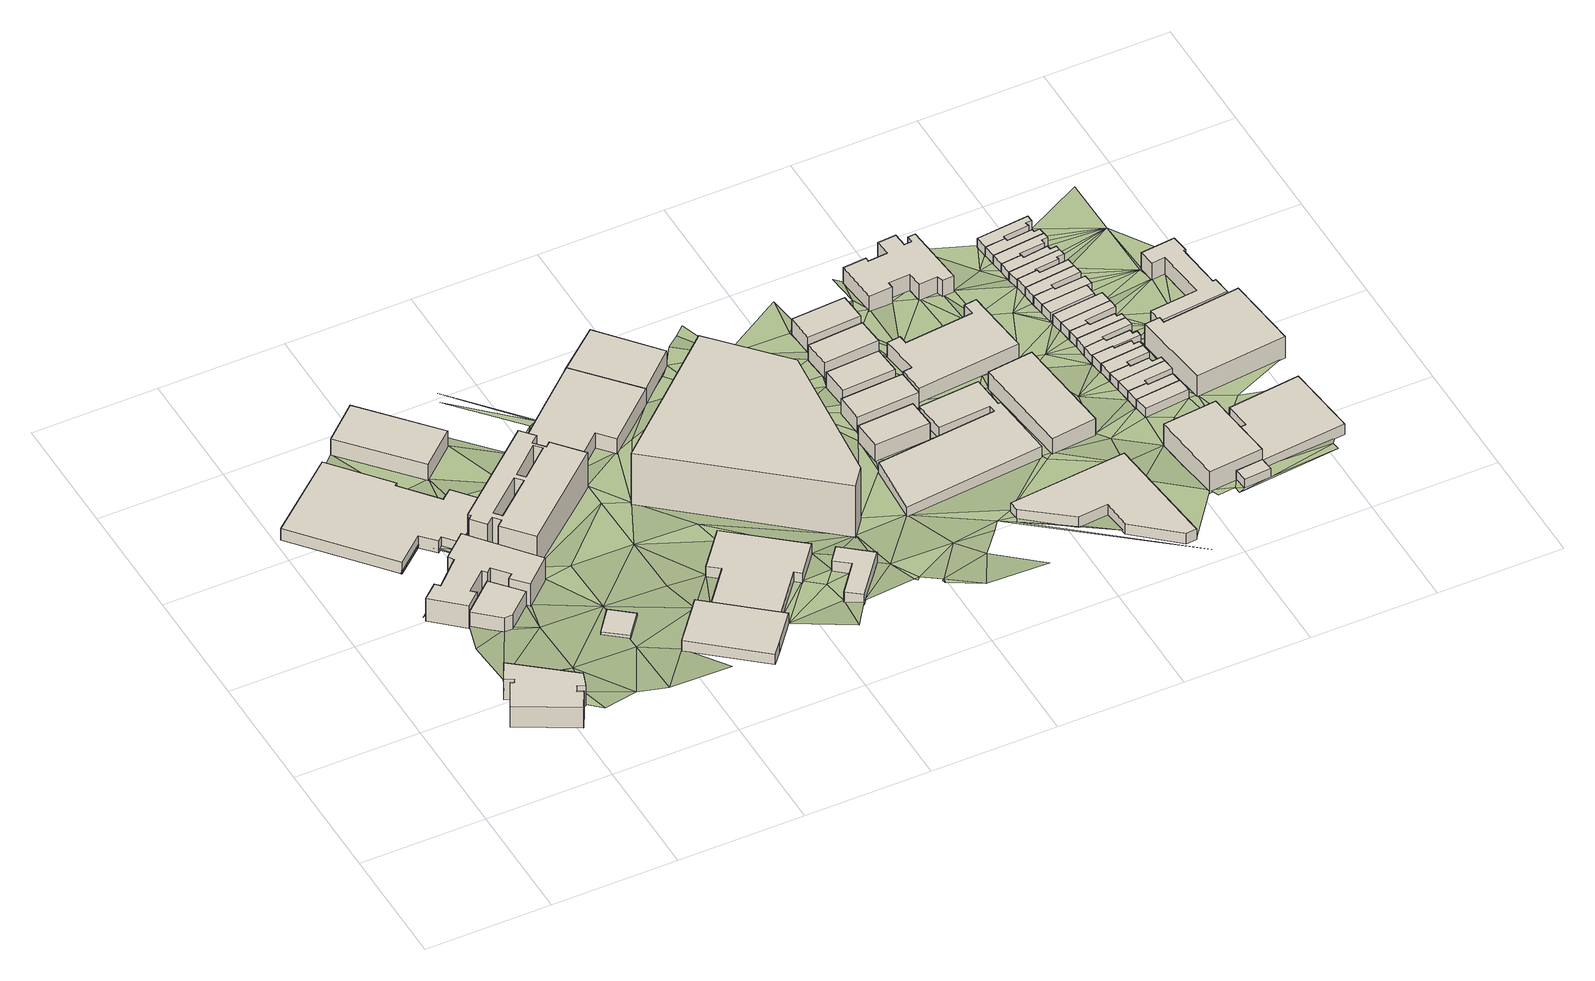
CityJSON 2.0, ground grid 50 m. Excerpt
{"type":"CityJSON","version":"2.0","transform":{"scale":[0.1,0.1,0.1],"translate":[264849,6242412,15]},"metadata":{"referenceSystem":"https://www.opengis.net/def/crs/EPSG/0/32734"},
"CityObjects":{
"building1":{"type":"Building","attributes":{"address":"326 Victoria Road Salt River Cape Town","building":"apartments","building:levels":"3","footprint":{"type":"Polygon"},"plus_code":"C7X9XWX3+X8V","ground_height":26.88,"building_height":9.7,"roof_height":36.58},"geometry":[{"type":"Solid","lod":"1","boundaries":[[[[0,1,2,3,4,5]],[[1,6,7,3,2]],[[6,8,9,7]],[[8,10,11,9]],[[10,12,13,11]],[[12,14,15,13]],[[14,16,17,15]],[[16,18,19,17]],[[18,20,21,19]],[[20,22,23,21]],[[22,24,25,23]],[[24,26,27,25]],[[26,0,5,4,27]],[[4,3,7,9,11,13,15,17,19,21,23,25,27]],[[26,24,22,20,18,16,14,12,10,8,6,1,0]]]]}]},
"building2":{"type":"Building","attributes":{"address":"259 Victoria Road Salt River 7925 Salt River","building":"retail","building:levels":"2","footprint":{"type":"Polygon"},"plus_code":"C7XVXCXF+XVW","ground_height":23.81,"building_height":6.9,"roof_height":30.71},"geometry":[{"type":"Solid","lod":"1","boundaries":[[[[28,29,30,31]],[[29,32,33,30]],[[32,34,35,33]],[[34,36,37,35]],[[36,38,39,37]],[[38,28,31,39]],[[31,30,33,35,37,39]],[[38,36,34,32,29,28]]]]}]},
"building3":{"type":"Building","attributes":{"address":"256 Victoria Road Salt River Cape Town","building":"office","building:levels":"3","footprint":{"type":"Polygon"},"plus_code":"C8X2X6XW+X4V","ground_height":23.81,"building_height":9.7,"roof_height":33.51},"geometry":[{"type":"Solid","lod":"1","boundaries":[[[[40,41,31,42,43,30]],[[41,44,45,42,31]],[[44,46,47,45]],[[46,48,49,47]],[[48,50,51,49]],[[50,52,53,51]],[[52,54,55,53]],[[54,56,57,55]],[[56,58,59,57]],[[58,60,61,62,59]],[[60,63,64,65,62,61]],[[63,66,67,65,64]],[[66,68,69,67]],[[68,70,71,69]],[[70,72,73,71]],[[72,40,30,43,73]],[[43,42,45,47,49,51,53,55,57,59,62,65,67,69,71,73]],[[72,70,68,66,63,60,58,56,54,52,50,48,46,44,41,40]]]]}]},
"building4":{"type":"Building","attributes":{"address":"Salt River Cape Town","building":"industrial","building:levels":"1","footprint":{"type":"Polygon"},"plus_code":"C6XRXCX5+X2R","ground_height":21.96,"building_height":4.1,"roof_height":26.06},"geometry":[{"type":"Solid","lod":"1","boundaries":[[[[74,75,76,77]],[[75,78,79,76]],[[78,80,81,79]],[[80,82,83,81]],[[82,84,85,83]],[[84,86,87,85]],[[86,88,89,87]],[[88,90,91,89]],[[90,92,93,91]],[[92,94,95,93]],[[94,96,97,95]],[[96,74,77,97]],[[77,76,79,81,83,85,87,89,91,93,95,97]],[[96,94,92,90,88,86,84,82,80,78,75,74]]]]}]},
"building5":{"type":"Building","attributes":{"address":"261 Victoria Road Salt River 7925 Cape Town","building":"roof","building:levels":"1","amenity":"fuel","footprint":{"type":"Polygon"},"plus_code":"C9XGX5X5+X9V","ground_height":25.66,"bottom_roof_height":28.46,"roof_height":29.76},"geometry":[{"type":"Solid","lod":"1","boundaries":[[[[98,99,100,101]],[[99,102,103,100]],[[102,104,105,103]],[[104,98,101,105]],[[101,100,103,105]],[[104,102,99,98]]]]}]},
"building6":{"type":"Building","attributes":{"address":"55 Salt River Road Salt River 7925 Cape Town","building":"industrial","building:levels":"2","footprint":{"type":"Polygon"},"plus_code":"C8X6X8XW+XHW","ground_height":20.5,"building_height":6.9,"roof_height":27.4},"geometry":[{"type":"Solid","lod":"1","boundaries":[[[[106,107,108,109]],[[107,110,111,108]],[[110,112,113,111]],[[112,106,109,113]],[[109,108,111,113]],[[112,110,107,106]]]]}]},
"building7":{"type":"Building","attributes":{"address":"Manhattan Centre 60 Hopkins Street Salt River Cape Town","building":"industrial","building:levels":"5","footprint":{"type":"Polygon"},"plus_code":"C9XWX9X2+XWV","ground_height":22.43,"building_height":15.3,"roof_height":37.73},"geometry":[{"type":"Solid","lod":"1","boundaries":[[[[114,115,116,117]],[[115,118,119,116]],[[118,120,121,119]],[[120,122,123,121]],[[122,124,125,123]],[[124,126,127,125]],[[126,128,129,127]],[[128,130,131,129]],[[130,132,133,131]],[[132,134,135,133]],[[134,136,137,135]],[[136,138,139,137]],[[138,140,141,139]],[[140,114,117,141]],[[142,143,144,145]],[[143,146,147,144]],[[146,148,149,147]],[[148,142,145,149]],[[150,151,152,153]],[[151,154,155,152]],[[154,156,157,155]],[[156,150,153,157]],[[117,116,119,121,123,125,127,129,131,133,135,137,139,141],[145,144,147,149],[153,152,155,157]],[[140,138,136,134,132,130,128,126,124,122,120,118,115,114],[148,146,143,142],[156,154,151,150]]]]}]},
"building8":{"type":"Building","attributes":{"address":"261B Victoria Road Salt River Cape Town","building":"retail","building:levels":"1","footprint":{"type":"Polygon"},"plus_code":"CFX7XMXV+XHR","ground_height":24.96,"building_height":4.1,"roof_height":29.06},"geometry":[{"type":"Solid","lod":"1","boundaries":[[[[158,159,160,161]],[[159,162,163,160]],[[162,164,165,163]],[[164,166,167,165]],[[166,158,161,167]],[[161,160,163,165,167]],[[166,164,162,159,158]]]]}]},
"building9":{"type":"Building","attributes":{"building":"industrial","building:levels":"1","footprint":{"type":"Polygon"},"plus_code":"CGX9XXXM+X8R","ground_height":22.98,"building_height":4.1,"roof_height":27.08},"geometry":[{"type":"Solid","lod":"1","boundaries":[[[[168,169,170,171]],[[169,172,173,170]],[[172,174,175,173]],[[174,176,177,175]],[[176,178,179,177]],[[178,180,181,179]],[[180,182,183,181]],[[182,168,171,183]],[[171,170,173,175,177,179,181,183]],[[182,180,178,176,174,172,169,168]]]]}]},
"building10":{"type":"Building","attributes":{"address":"48 Hopkins Street Salt River Cape Town","building":"industrial","building:levels":"2","footprint":{"type":"Polygon"},"plus_code":"CFXMX5XC+XHR","ground_height":20.31,"building_height":6.9,"roof_height":27.21},"geometry":[{"type":"Solid","lod":"1","boundaries":[[[[184,185,186,187,188,189]],[[185,190,191,187,186]],[[190,192,193,191]],[[192,194,195,193]],[[194,196,197,195]],[[196,198,199,197]],[[198,200,201,199]],[[200,202,203,201]],[[202,204,205,203]],[[204,184,189,188,205]],[[188,187,191,193,195,197,199,201,203,205]],[[204,202,200,198,196,194,192,190,185,184]]]]}]},
"building11":{"type":"Building","attributes":{"building":"yes","building:levels":"1","footprint":{"type":"Polygon"},"plus_code":"CHXWX2XQ+X2V","ground_height":23.4,"building_height":4.1,"roof_height":27.5},"geometry":[{"type":"Solid","lod":"1","boundaries":[[[[206,207,208,209]],[[207,210,211,208]],[[210,212,213,211]],[[212,214,215,213]],[[214,216,217,215]],[[216,206,209,217]],[[209,208,211,213,215,217]],[[216,214,212,210,207,206]]]]}]},
"building12":{"type":"Building","attributes":{"address":"The Herringbone Salt River Cape Town","building":"construction","building:levels":"8","building:flats":"398","footprint":{"type":"Polygon"},"plus_code":"CHXPXVXH+X4W","ground_height":21.6,"building_height":23.7,"roof_height":45.3},"geometry":[{"type":"Solid","lod":"1","boundaries":[[[[218,219,220,221]],[[219,222,223,220]],[[222,224,225,223]],[[224,226,227,225]],[[226,218,221,227]],[[221,220,223,225,227]],[[226,224,222,219,218]]]]}]},
"building13":{"type":"Building","attributes":{"address":"46 Hopkins Street Salt River Cape Town","building":"industrial","building:levels":"2","footprint":{"type":"Polygon"},"plus_code":"CGXMX7X9+XVR","ground_height":20.31,"building_height":6.9,"roof_height":27.21},"geometry":[{"type":"Solid","lod":"1","boundaries":[[[[185,184,188,187]],[[184,228,229,188]],[[228,230,231,229]],[[230,185,187,231]],[[187,188,229,231]],[[230,228,184,185]]]]}]},
"building14":{"type":"Building","attributes":{"building":"retail","building:levels":"2","footprint":{"type":"Polygon"},"plus_code":"CPX6X3XG+X7W","ground_height":20.54,"building_height":6.9,"roof_height":27.44},"geometry":[{"type":"Solid","lod":"1","boundaries":[[[[232,233,234,235]],[[233,236,237,234]],[[236,238,239,237]],[[238,232,235,239]],[[235,234,237,239]],[[238,236,233,232]]]]}]},
"building15":{"type":"Building","attributes":{"address":"33 Yew Street Salt River Cape Town","building":"industrial","building:levels":"2","footprint":{"type":"Polygon"},"plus_code":"CPX8XPXJ+X4W","ground_height":20.02,"building_height":6.9,"roof_height":26.92},"geometry":[{"type":"Solid","lod":"1","boundaries":[[[[240,241,242,243]],[[241,244,245,242]],[[244,246,247,245]],[[246,240,243,247]],[[243,242,245,247]],[[246,244,241,240]]]]}]},
"building16":{"type":"Building","attributes":{"address":"45 Yew Street Salt River Cape Town","building":"retail","building:levels":"1","footprint":{"type":"Polygon"},"plus_code":"CPXWX4XQ+XRW","ground_height":20.63,"building_height":4.1,"roof_height":24.73},"geometry":[{"type":"Solid","lod":"1","boundaries":[[[[248,249,250,251]],[[249,252,253,250]],[[252,254,255,253]],[[254,256,257,255]],[[256,258,259,257]],[[258,260,261,259]],[[260,262,263,261]],[[262,264,265,263]],[[264,266,267,265]],[[266,248,251,267]],[[251,250,253,255,257,259,261,263,265,267]],[[266,264,262,260,258,256,254,252,249,248]]]]}]},
"building17":{"type":"Building","attributes":{"address":"25 Yew Street Salt River Cape Town","building":"industrial","building:levels":"2","footprint":{"type":"Polygon"},"plus_code":"CPX8XVXG+XJR","ground_height":19.57,"building_height":6.9,"roof_height":26.47},"geometry":[{"type":"Solid","lod":"1","boundaries":[[[[268,269,270,271]],[[269,272,273,270]],[[272,274,275,273]],[[274,268,271,275]],[[271,270,273,275]],[[274,272,269,268]]]]}]},
"building18":{"type":"Building","attributes":{"address":"21 Yew Street Salt River Cape Town","building":"industrial","building:levels":"2","footprint":{"type":"Polygon"},"plus_code":"CPXCX5X8+XGW","ground_height":19.57,"building_height":6.9,"roof_height":26.47},"geometry":[{"type":"Solid","lod":"1","boundaries":[[[[276,277,278,279]],[[277,280,281,278]],[[280,282,283,281]],[[282,276,279,283]],[[279,278,281,283]],[[282,280,277,276]]]]}]},
"building19":{"type":"Building","attributes":{"address":"9 Yew Street Salt River Cape Town","building":"industrial","building:levels":"2","footprint":{"type":"Polygon"},"plus_code":"CPXCXXX4+X7R","ground_height":19.2,"building_height":6.9,"roof_height":26.1},"geometry":[{"type":"Solid","lod":"1","boundaries":[[[[284,285,286,287]],[[285,288,289,286]],[[288,290,291,289]],[[290,284,287,291]],[[287,286,289,291]],[[290,288,285,284]]]]}]},
"building20":{"type":"Building","attributes":{"address":"Salt Orchard","building":"retail","building:levels":"1","footprint":{"type":"Polygon"},"plus_code":"CVX5X4X6+XVX","ground_height":20.79,"building_height":4.1,"roof_height":24.89},"geometry":[{"type":"Solid","lod":"1","boundaries":[[[[292,293,294,295]],[[293,296,297,294]],[[296,298,299,297]],[[298,300,301,299]],[[300,302,303,301]],[[302,304,305,303]],[[304,306,307,305]],[[306,292,295,307]],[[295,294,297,299,301,303,305,307]],[[306,304,302,300,298,296,293,292]]]]}]},
"building21":{"type":"Building","attributes":{"address":"6 Shannon Street Salt River Cape Town","building":"office","building:levels":"2","footprint":{"type":"Polygon"},"plus_code":"CRX4XGX7+XPX","ground_height":18.57,"building_height":6.9,"roof_height":25.47},"geometry":[{"type":"Solid","lod":"1","boundaries":[[[[308,309,310,311]],[[309,312,313,310]],[[312,314,315,313]],[[314,316,317,315]],[[316,318,319,317]],[[318,320,321,319]],[[320,322,323,321]],[[322,324,325,323]],[[324,326,327,325]],[[326,308,311,327]],[[311,310,313,315,317,319,321,323,325,327]],[[326,324,322,320,318,316,314,312,309,308]]]]}]},
"building22":{"type":"Building","attributes":{"address":"8 Briar Road Salt River Cape Town","building":"industrial","building:levels":"2","footprint":{"type":"Polygon"},"plus_code":"CRXVXCXJ+X5X","ground_height":19.57,"building_height":6.9,"roof_height":26.47},"geometry":[{"type":"Solid","lod":"1","boundaries":[[[[328,329,330,331]],[[329,332,333,330]],[[332,334,335,333]],[[334,328,331,335]],[[331,330,333,335]],[[334,332,329,328]]]]}]},
"building23":{"type":"Building","attributes":{"address":"4 Shannon Street Salt River Cape Town","building":"yes","building:levels":"2","footprint":{"type":"Polygon"},"plus_code":"CRX4XHXV+X8X","ground_height":18.07,"building_height":6.9,"roof_height":24.97},"geometry":[{"type":"Solid","lod":"1","boundaries":[[[[336,337,338,339]],[[337,340,341,338]],[[340,342,343,341]],[[342,344,345,343]],[[344,346,347,345]],[[346,348,349,347]],[[348,350,351,349]],[[350,352,353,351]],[[352,354,355,353]],[[354,356,357,355]],[[356,358,359,357]],[[358,360,361,359]],[[360,362,363,361]],[[362,364,365,363]],[[364,366,367,365]],[[366,368,369,367]],[[368,370,371,369]],[[370,336,339,371]],[[339,338,341,343,345,347,349,351,353,355,357,359,361,363,365,367,369,371]],[[370,368,366,364,362,360,358,356,354,352,350,348,346,344,342,340,337,336]]]]}]},
"building24":{"type":"Building","attributes":{"address":"49 Shannon Street Salt River Cape Town","building":"industrial","building:levels":"3","footprint":{"type":"Polygon"},"plus_code":"C3X2X6XH+X4X","ground_height":19.24,"building_height":9.7,"roof_height":28.94},"geometry":[{"type":"Solid","lod":"1","boundaries":[[[[372,373,374,375,376,377]],[[373,378,379,375,374]],[[378,380,381,379]],[[380,382,383,381]],[[382,372,377,376,383]],[[376,375,379,381,383]],[[382,380,378,373,372]]]]}]},
"building25":{"type":"Building","attributes":{"address":"Salt River Cape Town","building":"yes","building:levels":"1","footprint":{"type":"Polygon"},"plus_code":"C3X8XVXG+XVV","ground_height":20.28,"building_height":4.1,"roof_height":24.38},"geometry":[{"type":"Solid","lod":"1","boundaries":[[[[384,385,386,387]],[[385,388,389,386]],[[388,390,391,389]],[[390,384,387,391]],[[387,386,389,391]],[[390,388,385,384]]]]}]},
"building26":{"type":"Building","attributes":{"address":"45 Shannon Street Salt River Cape Town","building":"house","building:levels":"1","footprint":{"type":"Polygon"},"plus_code":"C2XVX5XG+X2W","ground_height":18.61,"building_height":4.1,"roof_height":22.71},"geometry":[{"type":"Solid","lod":"1","boundaries":[[[[392,393,394,395,396,397]],[[393,398,399,395,394]],[[398,400,401,399]],[[400,392,397,396,401]],[[396,395,399,401]],[[400,398,393,392]]]]}]},
"building27":{"type":"Building","attributes":{"address":"43 Shannon Street Salt River Cape Town","building":"house","building:levels":"1","footprint":{"type":"Polygon"},"plus_code":"C2XRXJXG+X6R","ground_height":18.16,"building_height":4.1,"roof_height":22.26},"geometry":[{"type":"Solid","lod":"1","boundaries":[[[[402,403,404,405]],[[403,406,394,404]],[[406,407,397,394]],[[407,408,409,397]],[[408,410,411,409]],[[410,402,405,411]],[[405,404,394,397,409,411]],[[410,408,407,406,403,402]]]]}]},
"building28":{"type":"Building","attributes":{"address":"41 Shannon Street Salt River Cape Town","building":"house","building:levels":"1","footprint":{"type":"Polygon"},"plus_code":"C2XRXHXR+X2R","ground_height":18.16,"building_height":4.1,"roof_height":22.26},"geometry":[{"type":"Solid","lod":"1","boundaries":[[[[403,402,405,404]],[[402,412,413,405]],[[412,414,415,413]],[[414,416,417,415]],[[416,418,419,417]],[[418,403,404,419]],[[404,405,413,415,417,419]],[[418,416,414,412,402,403]]]]}]},
"building29":{"type":"Building","attributes":{"address":"39 Shannon Street Salt River Cape Town","building":"house","building:levels":"1","footprint":{"type":"Polygon"},"plus_code":"C2XRX4XF+X4W","ground_height":18.16,"building_height":4.1,"roof_height":22.26},"geometry":[{"type":"Solid","lod":"1","boundaries":[[[[418,416,417,419]],[[416,420,421,417]],[[420,422,423,421]],[[422,424,425,423]],[[424,426,427,425]],[[426,428,429,427]],[[428,430,431,429]],[[430,418,419,431]],[[419,417,421,423,425,427,429,431]],[[430,428,426,424,422,420,416,418]]]]}]},
"building30":{"type":"Building","attributes":{"address":"37 Shannon Street Salt River Cape Town","building":"house","building:levels":"1","footprint":{"type":"Polygon"},"plus_code":"C2XPXCX7+XHV","ground_height":18.16,"building_height":4.1,"roof_height":22.26},"geometry":[{"type":"Solid","lod":"1","boundaries":[[[[430,428,429,431]],[[428,432,433,429]],[[432,434,435,433]],[[434,436,437,435]],[[436,438,439,437]],[[438,430,431,439]],[[431,429,433,435,437,439]],[[438,436,434,432,428,430]]]]}]},
"building31":{"type":"Building","attributes":{"address":"35 Shannon Street Salt River Cape Town","building":"house","building:levels":"1","footprint":{"type":"Polygon"},"plus_code":"C2XPX2XP+X5V","ground_height":18.16,"building_height":4.1,"roof_height":22.26},"geometry":[{"type":"Solid","lod":"1","boundaries":[[[[440,441,437,439]],[[441,442,443,437]],[[442,444,445,443]],[[444,446,447,445]],[[446,448,449,447]],[[448,450,451,452,449]],[[450,453,454,455,452,451]],[[453,440,439,455,454]],[[439,437,443,445,447,449,452,455]],[[453,450,448,446,444,442,441,440]]]]}]},
"building32":{"type":"Building","attributes":{"address":"33 Shannon Street Salt River Cape Town","building":"house","building:levels":"1","footprint":{"type":"Polygon"},"plus_code":"C2XPXMXW+X8X","ground_height":17.66,"building_height":4.1,"roof_height":21.76},"geometry":[{"type":"Solid","lod":"1","boundaries":[[[[453,450,451,454]],[[450,456,457,451]],[[456,458,459,457]],[[458,460,461,459]],[[460,462,463,461]],[[462,464,465,463]],[[464,466,467,465]],[[466,468,469,467]],[[468,453,454,469]],[[454,451,457,459,461,463,465,467,469]],[[468,466,464,462,460,458,456,450,453]]]]}]},
"building33":{"type":"Building","attributes":{"address":"31 Shannon Street Salt River Cape Town","building":"house","building:levels":"1","footprint":{"type":"Polygon"},"plus_code":"C2XPX9XW+XXX","ground_height":17.66,"building_height":4.1,"roof_height":21.76},"geometry":[{"type":"Solid","lod":"1","boundaries":[[[[466,470,471,467]],[[470,472,473,471]],[[472,474,475,473]],[[474,476,477,475]],[[476,468,469,477]],[[468,466,467,469]],[[467,471,473,475,477,469]],[[468,476,474,472,470,466]]]]}]},
"building34":{"type":"Building","attributes":{"address":"29 Shannon Street Salt River Cape Town","building":"house","building:levels":"1","footprint":{"type":"Polygon"},"plus_code":"C2XMXXXQ+XHX","ground_height":17.66,"building_height":4.1,"roof_height":21.76},"geometry":[{"type":"Solid","lod":"1","boundaries":[[[[476,474,475,477]],[[474,478,479,475]],[[478,480,481,479]],[[480,482,483,481]],[[482,484,485,483]],[[484,486,487,485]],[[486,488,489,487]],[[488,476,477,489]],[[477,475,479,481,483,485,487,489]],[[488,486,484,482,480,478,474,476]]]]}]},
"building35":{"type":"Building","attributes":{"address":"27 Shannon Street Salt River Cape Town","building":"house","building:levels":"1","footprint":{"type":"Polygon"},"plus_code":"C2XMXCXG+X5X","ground_height":17.66,"building_height":4.1,"roof_height":21.76},"geometry":[{"type":"Solid","lod":"1","boundaries":[[[[488,486,487,489]],[[486,490,491,487]],[[490,492,493,491]],[[492,494,495,493]],[[494,496,497,495]],[[496,488,489,497]],[[489,487,491,493,495,497]],[[496,494,492,490,486,488]]]]}]},
"building36":{"type":"Building","attributes":{"address":"25 Shannon Street Salt River Cape Town","building":"house","building:levels":"1","footprint":{"type":"Polygon"},"plus_code":"C2XJXXXQ+XJW","ground_height":17.66,"building_height":4.1,"roof_height":21.76},"geometry":[{"type":"Solid","lod":"1","boundaries":[[[[498,499,495,497]],[[499,500,501,495]],[[500,502,503,501]],[[502,498,497,503]],[[497,495,501,503]],[[502,500,499,498]]]]}]},
"building37":{"type":"Building","attributes":{"address":"23 Shannon Street Salt River Cape Town","building":"house","building:levels":"1","footprint":{"type":"Polygon"},"plus_code":"C2XHX4XX+XJV","ground_height":17.1,"building_height":4.1,"roof_height":21.2},"geometry":[{"type":"Solid","lod":"1","boundaries":[[[[504,505,506,507]],[[505,508,509,506]],[[508,510,511,509]],[[510,504,507,511]],[[507,506,509,511]],[[510,508,505,504]]]]}]},
"building38":{"type":"Building","attributes":{"address":"21 Shannon Street Salt River Cape Town","building":"house","building:levels":"1","footprint":{"type":"Polygon"},"plus_code":"C2XHXMXF+XVW","ground_height":17.1,"building_height":4.1,"roof_height":21.2},"geometry":[{"type":"Solid","lod":"1","boundaries":[[[[505,504,507,506]],[[504,512,513,507]],[[512,514,515,513]],[[514,516,517,515]],[[516,518,519,517]],[[518,520,521,519]],[[520,505,506,521]],[[506,507,513,515,517,519,521]],[[520,518,516,514,512,504,505]]]]}]},
"building39":{"type":"Building","attributes":{"address":"19 Shannon Street Salt River Cape Town","building":"house","building:levels":"1","footprint":{"type":"Polygon"},"plus_code":"C2XGXXXH+XPW","ground_height":17.1,"building_height":4.1,"roof_height":21.2},"geometry":[{"type":"Solid","lod":"1","boundaries":[[[[520,518,519,521]],[[518,522,523,519]],[[522,524,525,523]],[[524,526,527,525]],[[526,528,529,527]],[[528,520,521,529]],[[521,519,523,525,527,529]],[[528,526,524,522,518,520]]]]}]},
"building40":{"type":"Building","attributes":{"address":"17 Shannon Street Salt River Cape Town","building":"house","building:levels":"1","footprint":{"type":"Polygon"},"plus_code":"C2XGXFXJ+XMV","ground_height":17.1,"building_height":4.1,"roof_height":21.2},"geometry":[{"type":"Solid","lod":"1","boundaries":[[[[528,526,527,529]],[[526,530,531,527]],[[530,532,533,531]],[[532,534,535,536,533]],[[534,537,538,539,536,535]],[[537,528,529,539,538]],[[529,527,531,533,536,539]],[[537,534,532,530,526,528]]]]}]},
"building41":{"type":"Building","attributes":{"address":"15 Shannon Street Salt River Cape Town","building":"house","building:levels":"1","footprint":{"type":"Polygon"},"plus_code":"C2XCXQX6+X3R","ground_height":16.55,"building_height":4.1,"roof_height":20.65},"geometry":[{"type":"Solid","lod":"1","boundaries":[[[[540,541,535,538]],[[541,542,543,535]],[[542,544,545,543]],[[544,546,547,545]],[[546,548,549,547]],[[548,550,551,549]],[[550,552,553,551]],[[552,540,538,553]],[[538,535,543,545,547,549,551,553]],[[552,550,548,546,544,542,541,540]]]]}]},
"building42":{"type":"Building","attributes":{"address":"13 Shannon Street Salt River Cape Town","building":"house","building:levels":"1","footprint":{"type":"Polygon"},"plus_code":"C2XFXQX8+X7R","ground_height":16.55,"building_height":4.1,"roof_height":20.65},"geometry":[{"type":"Solid","lod":"1","boundaries":[[[[552,550,551,553]],[[550,554,555,551]],[[554,556,557,555]],[[556,558,559,557]],[[558,560,561,559]],[[560,562,563,561]],[[562,564,565,563]],[[564,552,553,565]],[[553,551,555,557,559,561,563,565]],[[564,562,560,558,556,554,550,552]]]]}]},
"building43":{"type":"Building","attributes":{"address":"11 Shannon Street Salt River Cape Town","building":"house","building:levels":"1","footprint":{"type":"Polygon"},"plus_code":"C2X9XWXR+XPV","ground_height":16.55,"building_height":4.1,"roof_height":20.65},"geometry":[{"type":"Solid","lod":"1","boundaries":[[[[564,562,563,565]],[[562,566,567,563]],[[566,568,569,567]],[[568,570,571,569]],[[570,572,573,571]],[[572,574,575,573]],[[574,576,577,575]],[[576,564,565,577]],[[565,563,567,569,571,573,575,577]],[[576,574,572,570,568,566,562,564]]]]}]},
"building44":{"type":"Building","attributes":{"address":"9 Shannon Street Salt River Cape Town","building":"house","building:levels":"1","footprint":{"type":"Polygon"},"plus_code":"C2XCXPX6+X2W","ground_height":16.55,"building_height":4.1,"roof_height":20.65},"geometry":[{"type":"Solid","lod":"1","boundaries":[[[[576,574,575,577]],[[574,578,579,575]],[[578,580,581,579]],[[580,582,583,581]],[[582,584,585,583]],[[584,586,587,585]],[[586,588,589,587]],[[588,576,577,589]],[[577,575,579,581,583,585,587,589]],[[588,586,584,582,580,578,574,576]]]]}]},
"building45":{"type":"Building","attributes":{"address":"7 Shannon Street Salt River Cape Town","building":"house","building:levels":"1","footprint":{"type":"Polygon"},"plus_code":"C2X9X2X8+XFW","ground_height":16.55,"building_height":4.1,"roof_height":20.65},"geometry":[{"type":"Solid","lod":"1","boundaries":[[[[590,591,587,589]],[[591,592,593,587]],[[592,594,595,593]],[[594,596,597,595]],[[596,598,599,597]],[[598,600,601,602,599]],[[600,603,604,605,602,601]],[[603,590,589,605,604]],[[589,587,593,595,597,599,602,605]],[[603,600,598,596,594,592,591,590]]]]}]},
"building46":{"type":"Building","attributes":{"address":"26 Briar Road Salt River Cape Town","building":"industrial","building:levels":"1","footprint":{"type":"Polygon"},"plus_code":"C4XCXCX8+X2X","ground_height":19.27,"building_height":4.1,"roof_height":23.37},"geometry":[{"type":"Solid","lod":"1","boundaries":[[[[606,607,377,374]],[[607,608,609,377]],[[608,610,611,609]],[[610,612,613,611]],[[612,614,615,613]],[[614,606,374,615]],[[374,377,609,611,613,615]],[[614,612,610,608,607,606]]]]}]},
"building47":{"type":"Building","attributes":{"address":"20 Durham Avenue Salt River Cape Town","building":"industrial","building:levels":"3","footprint":{"type":"Polygon"},"plus_code":"C4X8XHX3+XPV","ground_height":17.91,"building_height":9.7,"roof_height":27.61},"geometry":[{"type":"Solid","lod":"1","boundaries":[[[[616,617,618,619]],[[617,620,621,618]],[[620,622,623,621]],[[622,624,625,623]],[[624,626,627,625]],[[626,616,619,627]],[[619,618,621,623,625,627]],[[626,624,622,620,617,616]]]]}]},
"building48":{"type":"Building","attributes":{"address":"16 Durham Avenue Salt River Cape Town","building":"school","building:levels":"2","footprint":{"type":"Polygon"},"plus_code":"C4XPX7X2+XGR","ground_height":17.54,"building_height":6.9,"roof_height":24.44},"geometry":[{"type":"Solid","lod":"1","boundaries":[[[[628,629,630,631]],[[629,632,633,630]],[[632,634,635,633]],[[634,636,637,635]],[[636,638,639,637]],[[638,640,641,639]],[[640,642,643,641]],[[642,644,645,643]],[[644,646,647,645]],[[646,648,649,647]],[[648,650,651,649]],[[650,628,631,651]],[[631,630,633,635,637,639,641,643,645,647,649,651]],[[650,648,646,644,642,640,638,636,634,632,629,628]]]]}]},
"terrain1":{"type":"TINRelief","geometry":[{"type":"CompositeSurface","lod":"1","boundaries":[[[0,652,653]],[[654,653,655]],[[652,0,656]],[[655,657,654]],[[658,659,660]],[[656,661,662]],[[655,653,663]],[[664,665,659]],[[653,652,663]],[[666,656,662]],[[667,668,669]],[[659,665,660]],[[652,656,666]],[[670,38,671]],[[655,663,672]],[[671,38,673]],[[669,668,674]],[[36,672,663]],[[38,675,673]],[[38,676,675]],[[675,676,677]],[[668,678,674]],[[38,36,676]],[[666,679,652]],[[677,676,680]],[[681,36,663]],[[60,678,668]],[[676,36,681]],[[663,652,682]],[[678,683,684]],[[678,60,683]],[[685,679,666]],[[60,686,683]],[[663,682,681]],[[96,687,688]],[[689,686,60]],[[652,679,682]],[[686,690,683]],[[690,686,691]],[[60,692,689]],[[693,689,694]],[[96,695,696]],[[692,694,689]],[[682,692,681]],[[693,694,697]],[[679,685,698]],[[699,683,690]],[[700,696,695]],[[687,96,701]],[[702,694,692]],[[96,696,701]],[[703,696,700]],[[704,698,685]],[[705,702,692]],[[682,705,692]],[[701,696,703]],[[706,707,708]],[[679,709,682]],[[699,690,710]],[[679,698,709]],[[708,707,711]],[[710,701,703]],[[710,703,699]],[[682,712,705]],[[710,690,713]],[[705,714,702]],[[709,715,682]],[[710,716,701]],[[682,715,712]],[[717,718,719]],[[720,716,721]],[[705,712,714]],[[721,716,710]],[[722,702,714]],[[718,723,719]],[[715,709,724]],[[725,724,709]],[[721,710,713]],[[725,709,158]],[[712,715,724]],[[118,726,120]],[[118,124,726]],[[713,124,727]],[[721,713,727]],[[724,725,728]],[[729,725,158]],[[730,727,124]],[[730,124,118]],[[714,712,731]],[[727,732,721]],[[118,733,730]],[[712,724,168]],[[722,733,118]],[[722,714,731]],[[730,733,734]],[[712,735,731]],[[732,736,737]],[[738,732,727]],[[735,712,168]],[[729,158,739]],[[740,736,738]],[[722,731,741]],[[741,733,722]],[[736,732,738]],[[729,739,742]],[[158,743,744]],[[745,739,158]],[[733,741,746]],[[744,745,158]],[[741,731,747]],[[735,168,748]],[[749,744,743]],[[735,750,731]],[[751,739,745]],[[748,168,752]],[[753,745,744]],[[752,739,751]],[[745,753,751]],[[754,755,185]],[[747,756,741]],[[748,750,735]],[[747,731,218]],[[752,751,757]],[[748,752,750]],[[757,750,752]],[[758,216,749]],[[759,758,749]],[[216,750,757]],[[218,756,747]],[[216,758,750]],[[760,758,759]],[[761,760,759]],[[762,763,764]],[[758,765,750]],[[766,756,218]],[[767,756,766]],[[768,758,760]],[[763,762,769]],[[763,768,760]],[[765,770,750]],[[766,218,767]],[[758,768,765]],[[763,769,771]],[[768,763,771]],[[765,772,770]],[[218,773,767]],[[773,774,767]],[[775,776,218]],[[772,777,770]],[[770,777,775]],[[776,773,218]],[[771,769,778]],[[779,765,768]],[[774,773,780]],[[781,768,771]],[[780,773,782]],[[777,772,783]],[[772,784,783]],[[781,779,768]],[[775,785,776]],[[775,777,786]],[[765,779,787]],[[775,786,788]],[[776,789,773]],[[788,790,775]],[[785,775,790]],[[783,784,791]],[[776,785,792]],[[793,784,772]],[[792,789,776]],[[777,233,786]],[[779,794,795]],[[795,787,779]],[[796,773,789]],[[787,797,765]],[[773,796,798]],[[785,799,792]],[[791,784,793]],[[246,790,788]],[[794,800,795]],[[789,792,799]],[[798,801,773]],[[233,244,786]],[[799,785,272]],[[802,793,772]],[[803,794,779]],[[804,798,796]],[[791,805,233]],[[791,793,806]],[[805,791,806]],[[800,794,807]],[[790,246,808]],[[809,798,804]],[[805,244,233]],[[789,282,796]],[[809,801,798]],[[272,280,799]],[[246,244,810]],[[793,811,806]],[[808,246,812]],[[246,810,812]],[[288,809,804]],[[813,797,787]],[[814,800,807]],[[815,808,812]],[[815,272,808]],[[796,282,285]],[[244,805,258]],[[810,244,258]],[[815,816,272]],[[280,272,816]],[[802,811,793]],[[787,306,813]],[[816,817,280]],[[817,282,280]],[[288,818,809]],[[819,817,816]],[[819,282,817]],[[819,285,282]],[[813,820,797]],[[285,821,288]],[[258,822,810]],[[823,797,820]],[[823,824,797]],[[825,285,819]],[[825,821,285]],[[288,821,818]],[[826,824,258]],[[306,820,813]],[[820,827,823]],[[818,821,825]],[[258,824,827]],[[824,823,827]],[[828,819,829]],[[825,819,830]],[[818,825,831]],[[827,822,258]],[[832,810,822]],[[818,831,833]],[[834,306,835]],[[820,306,836]],[[819,837,830]],[[820,836,838]],[[828,837,819]],[[829,839,828]],[[834,835,840]],[[822,827,329]],[[841,842,830]],[[834,380,306]],[[830,837,841]],[[832,822,329]],[[306,380,836]],[[843,837,828]],[[843,828,839]],[[380,834,840]],[[329,838,844]],[[838,836,393]],[[843,845,837]],[[846,837,845]],[[403,844,838]],[[840,847,848]],[[832,329,849]],[[845,843,318]],[[398,836,380]],[[393,403,838]],[[393,836,398]],[[840,848,385]],[[845,318,850]],[[329,844,453]],[[832,851,318]],[[852,388,848]],[[329,453,849]],[[388,385,848]],[[418,844,403]],[[844,418,430]],[[849,853,832]],[[385,854,840]],[[430,438,844]],[[855,398,380]],[[438,453,844]],[[851,832,853]],[[850,318,856]],[[857,849,453]],[[354,850,858]],[[859,849,857]],[[856,318,851]],[[859,860,849]],[[849,860,861]],[[380,378,855]],[[853,849,861]],[[384,854,385]],[[855,400,398]],[[858,850,862]],[[863,851,853]],[[864,851,863]],[[862,850,856]],[[854,384,390]],[[864,865,851]],[[851,865,866]],[[866,856,851]],[[354,858,867]],[[410,408,402]],[[402,408,412]],[[390,852,868]],[[400,855,378]],[[428,426,424]],[[432,428,424]],[[862,869,858]],[[858,869,870]],[[870,871,858]],[[446,450,448]],[[872,612,378]],[[871,867,858]],[[414,412,408]],[[510,863,853]],[[434,432,424]],[[872,873,612]],[[378,874,400]],[[466,464,462]],[[390,875,854]],[[470,466,462]],[[392,400,874]],[[378,612,874]],[[408,392,414]],[[486,484,482]],[[422,420,424]],[[490,486,482]],[[874,414,392]],[[450,446,456]],[[434,424,420]],[[446,876,877]],[[414,874,416]],[[470,462,472]],[[874,878,416]],[[456,446,877]],[[434,878,436]],[[878,434,420]],[[416,878,420]],[[877,436,878]],[[500,510,853]],[[612,879,874]],[[492,490,482]],[[878,456,877]],[[462,460,458]],[[514,518,516]],[[522,518,524]],[[456,878,458]],[[458,472,462]],[[534,532,544]],[[542,534,544]],[[390,868,875]],[[482,480,478]],[[458,878,880]],[[482,478,492]],[[560,558,562]],[[854,875,881]],[[566,562,568]],[[524,518,514]],[[472,458,882]],[[882,474,472]],[[582,586,584]],[[530,544,532]],[[882,478,474]],[[883,586,884]],[[458,880,885]],[[504,510,512]],[[478,882,492]],[[512,510,500]],[[881,886,854]],[[882,458,885]],[[558,568,562]],[[880,887,885]],[[888,879,612]],[[586,582,884]],[[548,546,544]],[[548,544,530]],[[556,554,558]],[[889,570,568]],[[568,558,554]],[[890,874,879]],[[889,568,572]],[[570,889,572]],[[891,492,882]],[[568,554,572]],[[494,492,892]],[[582,580,578]],[[500,494,892]],[[884,582,578]],[[893,894,884]],[[500,895,512]],[[578,893,884]],[[514,512,895]],[[895,524,514]],[[895,526,524]],[[526,895,530]],[[885,887,896]],[[891,892,492]],[[548,530,897]],[[550,548,897]],[[897,554,550]],[[882,898,891]],[[554,897,572]],[[895,500,892]],[[574,572,897]],[[574,897,578]],[[893,578,897]],[[530,895,897]],[[891,899,892]],[[617,896,887]],[[898,899,891]],[[892,900,895]],[[897,895,900]],[[901,893,897]],[[897,900,650]]]}]}
},
"vertices":[
[324,487,119],[304,449,119],[304,449,191],[304,449,216],[324,487,216],[324,487,191],[285,412,119],[285,412,216],[318,393,119],[318,393,216],[311,378,119],[311,378,216],[296,385,119],[296,385,216],[239,275,119],[239,275,216],[466,152,119],[466,152,216],[507,227,119],[507,227,216],[484,238,119],[484,238,216],[496,263,119],[496,263,216],[525,249,119],[525,249,216],[546,311,119],[546,311,216],
[424,882,88],[367,832,88],[367,832,157],[424,882,157],[460,747,88],[460,747,157],[493,747,88],[493,747,157],[593,834,88],[593,834,157],[496,945,88],[496,945,157],
[367,832,77],[424,882,77],[424,882,185],[367,832,185],[405,900,77],[405,900,185],[487,972,77],[487,972,185],[503,956,77],[503,956,185],[522,973,77],[522,973,185],[575,911,77],[575,911,185],[555,895,77],[555,895,185],[610,833,77],[610,833,185],[718,930,77],[718,930,185],[514,1178,77],[514,1178,150],[514,1178,185],[415,1092,77],[415,1092,150],[415,1092,185],[431,1070,77],[431,1070,185],[326,971,77],[326,971,185],[310,989,77],[310,989,185],[248,937,77],[248,937,185],
[287,1801,55],[0,1562,55],[0,1562,111],[287,1801,111],[298,1211,55],[298,1211,111],[409,1305,55],[409,1305,111],[461,1249,55],[461,1249,111],[480,1265,55],[480,1265,111],[529,1206,55],[529,1206,111],[711,1357,55],[711,1357,111],[618,1469,55],[618,1469,111],[576,1434,55],[576,1434,111],[458,1575,55],[458,1575,111],[469,1584,55],[469,1584,111],
[806,631,135],[732,537,135],[732,537,148],[806,631,148],[818,471,135],[818,471,148],[891,563,135],[891,563,148],
[362,1880,46],[605,1605,46],[605,1605,124],[362,1880,124],[745,1728,46],[745,1728,124],[502,2003,46],[502,2003,124],
[721,1000,59],[1079,1303,59],[1079,1303,227],[721,1000,227],[984,1414,59],[984,1414,227],[964,1397,59],[964,1397,227],[929,1438,59],[929,1438,227],[960,1465,59],[960,1465,227],[915,1517,59],[915,1517,227],[558,1214,59],[558,1214,227],[566,1204,59],[566,1204,227],[550,1190,59],[550,1190,227],[597,1135,59],[597,1135,227],[627,1160,59],[627,1160,227],[650,1133,59],[650,1133,227],[626,1112,59],[626,1112,227],[790,1306,59],[814,1278,59],[814,1278,227],[790,1306,227],[665,1152,59],[665,1152,227],[641,1180,59],[641,1180,227],[926,1425,59],[951,1397,59],[951,1397,227],[926,1425,227],[829,1292,59],[829,1292,227],[805,1319,59],[805,1319,227],
[1367,326,92],[1106,540,92],[1106,540,141],[1367,326,141],[967,373,92],[967,373,141],[1227,159,92],[1227,159,141],[1265,204,92],[1265,204,141],
[1350,840,70],[1229,693,70],[1229,693,121],[1350,840,121],[1274,657,70],[1274,657,121],[1155,512,70],[1155,512,121],[1349,355,70],[1349,355,121],[1489,526,70],[1489,526,121],[1514,505,70],[1514,505,121],[1613,626,70],[1613,626,121],
[1464,1603,46],[1266,1828,46],[1266,1828,115],[1266,1828,122],[1464,1603,122],[1464,1603,115],[1239,1805,46],[1239,1805,122],[1098,1682,46],[1098,1682,122],[937,1540,46],[937,1540,122],[1005,1463,46],[1005,1463,122],[1030,1485,46],[1030,1485,122],[1106,1399,46],[1106,1399,122],[1200,1482,46],[1200,1482,122],[1255,1420,46],[1255,1420,122],
[1679,571,76],[1632,512,76],[1632,512,125],[1679,571,125],[1690,466,76],[1690,466,125],[1597,350,76],[1597,350,125],[1653,304,76],[1653,304,125],[1794,478,76],[1794,478,125],
[1665,1588,51],[1174,1157,51],[1174,1157,303],[1665,1588,303],[1797,646,51],[1797,646,303],[1855,719,51],[1855,719,303],[1914,1318,51],[1914,1318,303],
[1618,1743,46],[1618,1743,122],[1430,1964,46],[1430,1964,122],
[2266,985,46],[2259,1102,46],[2259,1102,124],[2266,985,124],[2036,1089,46],[2036,1089,124],[2043,972,46],[2043,972,124],
[2049,1245,46],[2055,1134,46],[2055,1134,119],[2049,1245,119],[2306,1149,46],[2306,1149,119],[2299,1259,46],[2299,1259,119],
[2025,913,41],[2007,662,41],[2007,662,97],[2025,913,97],[2573,724,41],[2573,724,97],[2549,992,41],[2549,992,97],[2538,991,41],[2538,991,97],[2529,1124,41],[2529,1124,97],[2286,1105,41],[2286,1105,97],[2298,976,41],[2298,976,97],[2505,991,41],[2505,991,97],[2508,962,41],[2508,962,97],
[2075,1283,41],[2289,1296,41],[2289,1296,115],[2075,1283,115],[2282,1408,41],[2282,1408,115],[2068,1395,41],[2068,1395,115],
[2077,1548,41],[2085,1439,41],[2085,1439,115],[2077,1548,115],[2306,1454,41],[2306,1454,115],[2298,1563,41],[2298,1563,115],
[2095,1587,38],[2311,1601,38],[2311,1601,111],[2095,1587,111],[2304,1711,38],[2304,1711,111],[2088,1698,38],[2088,1698,111],
[2340,514,50],[2344,474,50],[2344,474,99],[2340,514,99],[2519,338,50],[2519,338,99],[2639,348,50],[2639,348,99],[2647,232,50],[2647,232,99],[2815,89,50],[2815,89,99],[2857,93,50],[2857,93,99],[2812,559,50],[2812,559,99],
[2334,1442,27],[2350,1287,27],[2350,1287,105],[2334,1442,105],[2314,1283,27],[2314,1283,105],[2325,1180,27],[2325,1180,105],[2740,1222,27],[2740,1222,105],[2712,1495,27],[2712,1495,105],[2662,1489,27],[2662,1489,105],[2667,1439,27],[2667,1439,105],[2390,1411,27],[2390,1411,105],[2387,1448,27],[2387,1448,105],
[2797,748,33],[2756,1155,33],[2756,1155,115],[2797,748,115],[2573,1134,33],[2573,1134,115],[2613,724,33],[2613,724,115],
[2377,1860,24],[2389,1686,24],[2389,1686,100],[2377,1860,100],[2482,1692,24],[2482,1692,100],[2481,1716,24],[2481,1716,100],[2568,1722,24],[2568,1722,100],[2573,1660,24],[2573,1660,100],[2647,1665,24],[2647,1665,100],[2656,1640,24],[2656,1640,100],[2701,1644,24],[2701,1644,100],[2680,1899,24],[2680,1899,100],[2650,1897,24],[2650,1897,100],[2651,1870,24],[2651,1870,100],[2621,1868,24],[2621,1868,100],[2617,1924,24],[2617,1924,100],[2543,1919,24],[2543,1919,100],[2548,1856,24],[2548,1856,100],[2470,1850,24],[2470,1850,100],[2469,1867,24],[2469,1867,100],
[3232,317,36],[3212,502,36],[3212,502,84],[3212,502,139],[3232,317,139],[3232,317,84],[3201,611,36],[3201,611,139],[2985,590,36],[2985,590,139],[3014,296,36],[3014,296,139],
[3230,312,53],[3122,302,53],[3122,302,94],[3230,312,94],[3127,247,53],[3127,247,94],[3235,257,53],[3235,257,94],
[3170,824,36],[2988,806,36],[2988,806,73],[2988,806,77],[3170,824,77],[3170,824,73],[2995,748,36],[2995,748,77],[3175,766,36],[3175,766,77],
[3062,868,32],[2983,861,32],[2983,861,73],[3062,868,73],[2988,806,32],[3170,824,32],[3165,870,32],[3165,870,73],[3062,860,32],[3062,860,73],
[3061,882,32],[3061,882,73],[3176,893,32],[3176,893,73],[3170,942,32],[3170,942,73],[2976,922,32],[2976,922,73],
[3168,964,32],[3168,964,73],[3130,960,32],[3130,960,73],[3128,980,32],[3128,980,73],[3050,972,32],[3050,972,73],[3051,980,32],[3051,980,73],[2971,974,32],[2971,974,73],
[3049,997,32],[3049,997,73],[3143,1005,32],[3143,1005,73],[3140,1047,32],[3140,1047,73],[2965,1031,32],[2965,1031,73],
[2965,1031,27],[3140,1047,27],[3138,1071,27],[3138,1071,73],[3115,1069,27],[3115,1069,73],[3114,1087,27],[3114,1087,73],[3044,1081,27],[3044,1081,73],[3043,1092,27],[3043,1092,68],[3043,1092,73],[2959,1085,27],[2959,1085,68],[2959,1085,73],
[3159,1103,27],[3159,1103,68],[3157,1126,27],[3157,1126,68],[3138,1124,27],[3138,1124,68],[3137,1142,27],[3137,1142,68],[3038,1133,27],[3038,1133,68],[3036,1146,27],[3036,1146,68],[2954,1137,27],[2954,1137,68],
[3035,1156,27],[3035,1156,68],[3158,1168,27],[3158,1168,68],[3153,1207,27],[3153,1207,68],[2951,1189,27],[2951,1189,68],
[3151,1231,27],[3151,1231,68],[3130,1229,27],[3130,1229,68],[3129,1243,27],[3129,1243,68],[3025,1233,27],[3025,1233,68],[3024,1243,27],[3024,1243,68],[2946,1235,27],[2946,1235,68],
[3022,1259,27],[3022,1259,68],[3149,1272,27],[3149,1272,68],[3146,1310,27],[3146,1310,68],[2939,1289,27],[2939,1289,68],
[2939,1289,21],[3146,1310,21],[3140,1360,21],[3140,1360,68],[2934,1339,21],[2934,1339,68],
[3112,1425,21],[2926,1408,21],[2926,1408,62],[3112,1425,62],[2932,1356,21],[2932,1356,62],[3117,1374,21],[3117,1374,62],
[3133,1426,21],[3133,1426,62],[3129,1469,21],[3129,1469,62],[3004,1458,21],[3004,1458,62],[3003,1468,21],[3003,1468,62],[2920,1459,21],[2920,1459,62],
[3002,1482,21],[3002,1482,62],[3125,1494,21],[3125,1494,62],[3119,1534,21],[3119,1534,62],[2915,1512,21],[2915,1512,62],
[3115,1571,21],[3115,1571,62],[2996,1558,21],[2996,1558,62],[2994,1573,21],[2994,1573,56],[2994,1573,62],[2910,1564,21],[2910,1564,56],[2910,1564,62],
[2910,1564,16],[2994,1573,16],[2992,1583,16],[2992,1583,56],[3090,1594,16],[3090,1594,56],[3089,1606,16],[3089,1606,56],[3119,1609,16],[3119,1609,56],[3115,1638,16],[3115,1638,56],[2904,1615,16],[2904,1615,56],
[3113,1657,16],[3113,1657,56],[3086,1655,16],[3086,1655,56],[3085,1672,16],[3085,1672,56],[2985,1659,16],[2985,1659,56],[2982,1673,16],[2982,1673,56],[2899,1665,16],[2899,1665,56],
[2981,1682,16],[2981,1682,56],[3084,1692,16],[3084,1692,56],[3082,1708,16],[3082,1708,56],[3107,1711,16],[3107,1711,56],[3105,1737,16],[3105,1737,56],[2894,1716,16],[2894,1716,56],
[3102,1764,16],[3102,1764,56],[3078,1761,16],[3078,1761,56],[3077,1773,16],[3077,1773,56],[2974,1763,16],[2974,1763,56],[2972,1776,16],[2972,1776,56],[2889,1767,16],[2889,1767,56],
[2889,1767,9],[2972,1776,9],[2971,1786,9],[2971,1786,56],[3075,1796,9],[3075,1796,56],[3073,1812,9],[3073,1812,56],[3097,1815,9],[3097,1815,56],[3095,1841,9],[3095,1841,50],[3095,1841,56],[2885,1821,9],[2885,1821,50],[2885,1821,56],
[3212,502,34],[3232,317,34],[3576,349,34],[3576,349,84],[3545,645,34],[3545,645,84],[3255,611,34],[3255,611,84],[3265,507,34],[3265,507,84],
[3577,807,22],[3546,1104,22],[3546,1104,126],[3577,807,126],[3232,1069,22],[3232,1069,126],[3231,1097,22],[3231,1097,126],[3169,1091,22],[3169,1091,126],[3209,768,22],[3209,768,126],
[3343,1454,15],[3350,1388,15],[3350,1388,94],[3343,1454,94],[3405,1394,15],[3405,1394,94],[3426,1192,15],[3426,1192,94],[3235,1172,15],[3235,1172,94],[3241,1110,15],[3241,1110,94],[3520,1138,15],[3520,1138,94],[3512,1210,15],[3512,1210,94],[3499,1209,15],[3499,1209,94],[3480,1395,15],[3480,1395,94],[3489,1396,15],[3489,1396,94],[3481,1468,15],[3481,1468,94],
[577,450,113],[331,503,119],[326,700,105],[460,747,100],[546,311,127],[367,832,92],[242,943,92],[310,989,92],[415,1092,81],[525,249,127],[577,200,127],[577,700,100],[326,971,92],[431,1070,92],[715,232,119],[282,1188,81],[408,1295,81],[298,1211,81],[424,882,92],[405,900,92],[493,747,100],[487,972,88],[409,1305,81],[503,956,88],[555,895,88],[522,973,88],[461,1249,77],[828,450,107],[575,911,88],[610,833,88],[828,700,94],[529,1206,77],[480,1265,77],[828,200,119],[550,1190,77],[362,1880,49],[287,1801,59],[597,1135,77],[558,1214,77],[566,1204,77],[718,930,83],[627,1160,77],[626,1112,77],[458,1575,65],[577,1450,65],[650,1133,77],[967,373,100],[711,1357,63],[576,1434,65],[605,1605,55],[721,1000,83],[618,1469,65],[1078,200,112],[828,950,83],[641,1180,77],[665,1152,77],[790,1306,74],[1106,540,100],[828,1450,63],[814,1278,74],[1078,950,78],[915,1517,63],[1078,1200,68],[1078,700,87],[745,1728,54],[805,1319,74],[829,1292,74],[926,1425,63],[620,1935,46],[928,1580,54],[1079,1303,68],[951,1397,63],[1229,693,80],[1155,512,100],[929,1438,63],[937,1540,63],[1274,657,80],[1349,355,92],[1005,1463,59],[1174,1157,68],[1049,1685,53],[1106,1399,59],[1030,1485,59],[1329,950,70],[1078,1700,53],[828,1945,46],[1098,1682,53],[1514,505,84],[841,1989,46],[1255,1420,59],[1489,526,84],[1580,200,98],[1597,350,84],[1580,450,84],[1200,1482,59],[1329,1450,59],[1580,700,73],[1653,304,98],[1797,646,65],[1632,512,84],[1613,626,73],[1690,466,84],[1241,1841,46],[1239,1805,53],[1464,1603,51],[1679,571,84],[1831,450,76],[1870,341,76],[1892,344,76],[1881,331,76],[1956,269,82],[1959,288,82],[1949,275,91],[2007,662,61],[1580,1700,51],[1618,1743,51],[2081,450,70],[2081,200,82],[1855,719,65],[2160,347,70],[2025,913,55],[1831,1700,47],[1670,1824,51],[1914,1318,55],[1831,1450,51],[2036,1089,50],[2332,200,74],[2274,486,64],[1726,1873,41],[2242,447,64],[1765,1909,41],[2043,972,55],[2081,950,55],[2068,1395,46],[2055,1134,50],[2340,514,64],[2049,1245,50],[2077,1548,46],[2075,1283,50],[2266,985,51],[2081,1450,46],[2332,950,51],[2332,450,64],[2344,474,64],[2095,1587,42],[2573,724,51],[2081,1700,42],[2085,1439,46],[2519,338,58],[2110,1875,36],[2508,962,46],[2869,2,71],[2088,1698,42],[2286,1105,46],[2298,976,51],[2647,232,68],[2289,1296,46],[2122,1740,42],[2325,1180,46],[2505,991,46],[2314,1283,46],[2582,700,51],[2639,348,58],[2350,1287,46],[2334,1442,41],[2332,1450,41],[2358,1754,38],[2387,1448,41],[2613,724,51],[2332,1700,38],[2582,1200,41],[2582,950,46],[2549,992,46],[2389,1686,38],[2538,991,46],[2573,1134,41],[2582,1450,36],[2390,1411,41],[2482,1692,31],[2377,1860,31],[2740,1222,33],[2349,1888,31],[2833,450,50],[2857,93,58],[2833,700,43],[2573,1660,31],[2797,748,43],[2667,1439,36],[3014,296,53],[2568,1722,31],[2481,1716,31],[2662,1489,36],[2833,950,38],[2656,1640,31],[2647,1665,31],[3030,259,53],[3098,265,53],[2833,1200,33],[2701,1644,31],[2833,1450,27],[3101,235,53],[2934,1339,27],[3232,317,53],[3084,700,36],[2910,1564,27],[2954,1137,33],[2833,1700,21],[2951,1189,33],[2946,1235,33],[2939,1289,33],[2904,1615,21],[2932,1356,27],[2926,1408,27],[2920,1459,27],[2915,1512,27],[2885,1821,21],[3511,275,56],[2899,1665,21],[2894,1716,21],[2889,1767,21],[3212,502,43],[3265,507,43],[3209,768,36],[3508,307,56],[3115,1069,32],[3138,1071,32],[3169,1091,27],[3335,700,34],[3231,1097,25],[3531,342,46],[3235,1172,25],[2971,1786,16],[3075,1796,16],[3241,1110,25],[3576,349,46],[3232,1069,29],[3545,645,36],[3084,1700,15],[3577,807,36],[3335,1200,25],[3350,1388,19],[3097,1815,16],[3073,1812,16],[3335,1450,19],[3520,1138,22],[3335,1700,13],[3426,1192,25],[3405,1394,19],[3343,1454,19],[3335,1945,8]
]}
